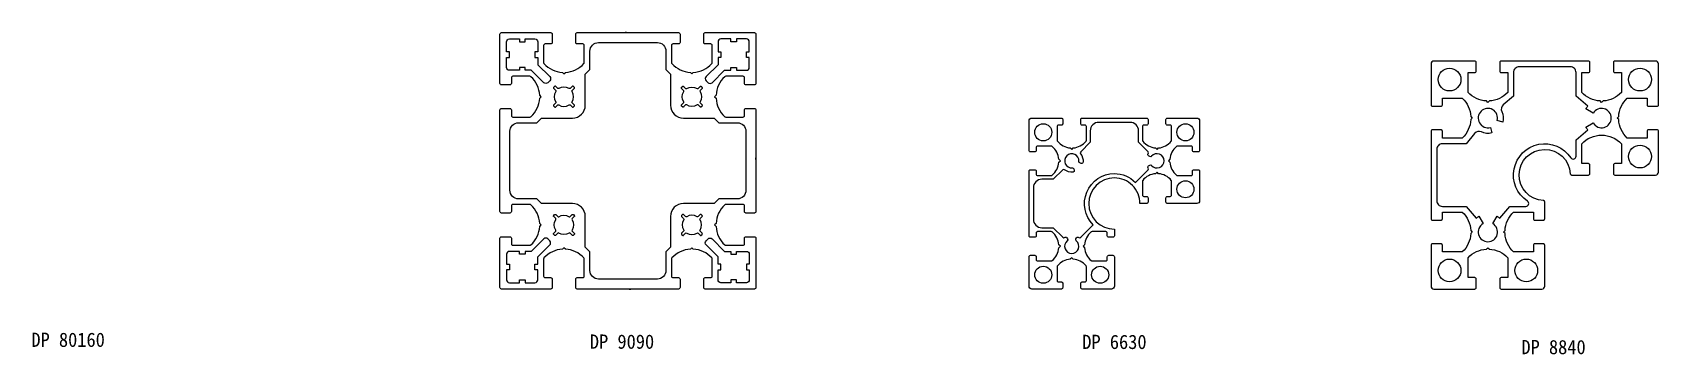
# Model space of a CAD drawing. Extents: x 2157 to 12417, y 247 to 1676.
# Drawn here: x 4795 to 5367, y 1493 to 1606 of the extents above; entities that cross this region are included whole.
import ezdxf

# ---------------------------------------------------------------- set-up
doc = ezdxf.new("R2010")
doc.units = 0
doc.header["$LTSCALE"] = 8
doc.layers.get('0').update_dxf_attribs({"linetype": 'CONTINUOUS'})
doc.layers.add('AM_0', color=7, linetype='CONTINUOUS', lineweight=30)
doc.styles.add('궁서체', font='')
doc.styles.get('궁서체').set_extended_font_data('GungsuhChe')

msp = doc.modelspace()

# ---------------------------------------------------------------- linework, layer by layer
at = {"color": 7, "lineweight": -3}
for p, q in [((5004.2, 1606.06), (5003.7, 1606.06)), ((5005.2, 1606.06), (5005.7, 1606.06)), ((5049.7, 1561.56), (5049.7, 1562.06)), ((5049.7, 1560.56), (5049.7, 1560.06)), ((5004.2, 1516.06), (5003.7, 1516.06)), ((5005.2, 1516.06), (5005.7, 1516.06))]:
    msp.add_line(p, q, dxfattribs=at)
for points in [[(5049.7, 1561.06), (5049.7, 1543.21, -0.414214), (5049.2, 1542.71), (5046.2, 1542.71, -0.414214), (5045.7, 1543.21), (5045.7, 1545.21, 0.414214), (5045.2, 1545.71), (5039.13, 1545.71, 0.186978), (5038.8, 1545.58, 0.196808), (5035.71, 1539.07), (5035.2, 1538.56), (5035.71, 1538.04, 0.196808), (5038.8, 1531.54, 0.186978), (5039.13, 1531.41), (5045.2, 1531.41, 0.414214), (5045.7, 1531.91), (5045.7, 1533.91, -0.414214), (5046.2, 1534.41), (5049.2, 1534.41, -0.414214), (5049.7, 1533.91), (5049.7, 1517.06), (5049.7, 1516.56, -0.414214), (5049.2, 1516.06), (5048.7, 1516.06), (5031.85, 1516.06, -0.414214), (5031.35, 1516.56), (5031.35, 1519.56, -0.414214), (5031.85, 1520.06), (5033.85, 1520.06, 0.414214), (5034.35, 1520.56), (5034.35, 1526.62, 0.186978), (5034.22, 1526.96, 0.196808), (5027.71, 1530.04), (5027.2, 1530.56), (5026.69, 1530.04, 0.196808), (5020.18, 1526.96, 0.186978), (5020.05, 1526.62), (5020.05, 1520.56, 0.414214), (5020.55, 1520.06), (5022.55, 1520.06, -0.414214), (5023.05, 1519.56), (5023.05, 1516.56, -0.414214), (5022.55, 1516.06), (5004.7, 1516.06), (4986.85, 1516.06, -0.414214), (4986.35, 1516.56), (4986.35, 1519.56, -0.414214), (4986.85, 1520.06), (4988.85, 1520.06, 0.414214), (4989.35, 1520.56), (4989.35, 1526.62, 0.186978), (4989.22, 1526.96, 0.196808), (4982.71, 1530.04), (4982.2, 1530.56), (4981.69, 1530.04, 0.196808), (4975.18, 1526.96, 0.186978), (4975.05, 1526.62), (4975.05, 1520.56, 0.414214), (4975.55, 1520.06), (4977.55, 1520.06, -0.414214), (4978.05, 1519.56), (4978.05, 1516.56, -0.414214), (4977.55, 1516.06), (4960.7, 1516.06), (4960.2, 1516.06, -0.414214), (4959.7, 1516.56), (4959.7, 1517.06), (4959.7, 1533.91, -0.414214), (4960.2, 1534.41), (4963.2, 1534.41, -0.414214), (4963.7, 1533.91), (4963.7, 1531.91, 0.414214), (4964.2, 1531.41), (4970.26, 1531.41, 0.186978), (4970.6, 1531.54, 0.196808), (4973.69, 1538.04), (4974.2, 1538.56), (4973.69, 1539.07, 0.196808), (4970.6, 1545.58, 0.186978), (4970.26, 1545.71), (4964.2, 1545.71, 0.414214), (4963.7, 1545.21), (4963.7, 1543.21, -0.414214), (4963.2, 1542.71), (4960.2, 1542.71, -0.414214), (4959.7, 1543.21), (4959.7, 1561.06), (4959.7, 1578.91, -0.414214), (4960.2, 1579.41), (4963.2, 1579.41, -0.414214), (4963.7, 1578.91), (4963.7, 1576.91, 0.414214), (4964.2, 1576.41), (4970.26, 1576.41, 0.186978), (4970.6, 1576.54, 0.196808), (4973.69, 1583.04), (4974.2, 1583.56), (4973.69, 1584.07, 0.196808), (4970.6, 1590.58, 0.186978), (4970.26, 1590.71), (4964.2, 1590.71, 0.414214), (4963.7, 1590.21), (4963.7, 1588.21, -0.414214), (4963.2, 1587.71), (4960.2, 1587.71, -0.414214), (4959.7, 1588.21), (4959.7, 1605.06), (4959.7, 1605.56, -0.414214), (4960.2, 1606.06), (4960.7, 1606.06), (4977.55, 1606.06, -0.414214), (4978.05, 1605.56), (4978.05, 1602.56, -0.414214), (4977.55, 1602.06), (4975.55, 1602.06, 0.414214), (4975.05, 1601.56), (4975.05, 1595.49, 0.186978), (4975.18, 1595.16, 0.196808), (4981.69, 1592.07), (4982.2, 1591.56), (4982.71, 1592.07, 0.196808), (4989.22, 1595.16, 0.186978), (4989.35, 1595.49), (4989.35, 1601.56, 0.414214), (4988.85, 1602.06), (4986.85, 1602.06, -0.414214), (4986.35, 1602.56), (4986.35, 1605.56, -0.414214), (4986.85, 1606.06), (5004.7, 1606.06), (5022.55, 1606.06, -0.414214), (5023.05, 1605.56), (5023.05, 1602.56, -0.414214), (5022.55, 1602.06), (5020.55, 1602.06, 0.414214), (5020.05, 1601.56), (5020.05, 1595.49, 0.186978), (5020.18, 1595.16, 0.196808), (5026.69, 1592.07), (5027.2, 1591.56), (5027.71, 1592.07, 0.196808), (5034.22, 1595.16, 0.186978), (5034.35, 1595.49), (5034.35, 1601.56, 0.414214), (5033.85, 1602.06), (5031.85, 1602.06, -0.414214), (5031.35, 1602.56), (5031.35, 1605.56, -0.414214), (5031.85, 1606.06), (5048.7, 1606.06), (5049.2, 1606.06, -0.414214), (5049.7, 1605.56), (5049.7, 1605.06), (5049.7, 1588.21, -0.414214), (5049.2, 1587.71), (5046.2, 1587.71, -0.414214), (5045.7, 1588.21), (5045.7, 1590.21, 0.414214), (5045.2, 1590.71), (5039.13, 1590.71, 0.186978), (5038.8, 1590.58, 0.196808), (5035.71, 1584.07), (5035.2, 1583.56), (5035.71, 1583.04, 0.196808), (5038.8, 1576.54, 0.186978), (5039.13, 1576.41), (5045.2, 1576.41, 0.414214), (5045.7, 1576.91), (5045.7, 1578.91, -0.414214), (5046.2, 1579.41), (5049.2, 1579.41, -0.414214), (5049.7, 1578.91)], [(4972.01, 1599.34), (4972.01, 1597.34), (4973.01, 1597.34), (4973.01, 1594.77), (4977.22, 1590.6, -0.417003), (4977.22, 1589.18), (4976.51, 1588.48, -0.41143), (4975.1, 1588.48), (4970.7, 1592.84), (4968.51, 1592.84), (4968.51, 1593.84), (4966.51, 1593.84), (4966.51, 1592.84), (4963.01, 1592.84, -0.414214), (4962.01, 1593.84), (4962.01, 1597.34), (4963.01, 1597.34), (4963.01, 1599.34), (4962.01, 1599.34), (4962.01, 1602.84, -0.414214), (4963.01, 1603.84), (4966.51, 1603.84), (4966.51, 1602.84), (4968.51, 1602.84), (4968.51, 1603.84), (4972.01, 1603.84, -0.414214), (4973.01, 1602.84), (4973.01, 1599.34)], [(5046.2, 1550.71, -0.414214), (5043.2, 1547.71), (5036.7, 1547.71), (5035.05, 1546.06), (5024.2, 1546.06, 0.414214), (5019.7, 1541.56), (5019.7, 1530.71), (5018.05, 1529.06), (5018.05, 1522.56, -0.414214), (5015.05, 1519.56), (5004.7, 1519.56), (4994.35, 1519.56, -0.414214), (4991.35, 1522.56), (4991.35, 1529.06), (4989.7, 1530.71), (4989.7, 1541.56, 0.414214), (4985.2, 1546.06), (4974.35, 1546.06), (4972.7, 1547.71), (4966.2, 1547.71, -0.414214), (4963.2, 1550.71), (4963.2, 1561.06), (4963.2, 1571.41, -0.414214), (4966.2, 1574.41), (4972.7, 1574.41), (4974.35, 1576.06), (4985.2, 1576.06, 0.414214), (4989.7, 1580.56), (4989.7, 1591.41), (4991.35, 1593.06), (4991.35, 1599.56, -0.414214), (4994.35, 1602.56), (5004.7, 1602.56), (5015.05, 1602.56, -0.414214), (5018.05, 1599.56), (5018.05, 1593.06), (5019.7, 1591.41), (5019.7, 1580.56, 0.414214), (5024.2, 1576.06), (5035.05, 1576.06), (5036.7, 1574.41), (5043.2, 1574.41, -0.414214), (5046.2, 1571.41), (5046.2, 1561.06)], [(5037.39, 1599.34), (5037.39, 1597.34), (5036.39, 1597.34), (5036.39, 1594.77), (5032.18, 1590.6, 0.417003), (5032.18, 1589.18), (5032.89, 1588.48, 0.41143), (5034.3, 1588.48), (5038.7, 1592.84), (5040.89, 1592.84), (5040.89, 1593.84), (5042.89, 1593.84), (5042.89, 1592.84), (5046.39, 1592.84, 0.414214), (5047.39, 1593.84), (5047.39, 1597.34), (5046.39, 1597.34), (5046.39, 1599.34), (5047.39, 1599.34), (5047.39, 1602.84, 0.414214), (5046.39, 1603.84), (5042.89, 1603.84), (5042.89, 1602.84), (5040.89, 1602.84), (5040.89, 1603.84), (5037.39, 1603.84, 0.414214), (5036.39, 1602.84), (5036.39, 1599.34)], [(5351.85, 1556.06), (5366.2, 1556.06, 0.414214), (5367.2, 1557.06), (5367.2, 1571.41, 0.414214), (5366.7, 1571.91), (5363.7, 1571.91, 0.414214), (5363.2, 1571.41), (5363.2, 1569.06), (5356.2, 1569.06, -0.191444), (5353.21, 1575.54), (5352.7, 1576.06), (5353.21, 1576.57, -0.191444), (5356.2, 1583.06), (5363.2, 1583.06), (5363.2, 1580.71, 0.414214), (5363.7, 1580.21), (5366.7, 1580.21, 0.414214), (5367.2, 1580.71), (5367.2, 1595.06, 0.414214), (5366.2, 1596.06), (5351.85, 1596.06, 0.414214), (5351.35, 1595.56), (5351.35, 1592.56, 0.414214), (5351.85, 1592.06), (5354.2, 1592.06), (5354.2, 1585.06, -0.191444), (5347.71, 1582.07), (5347.2, 1581.56), (5346.68, 1582.07, -0.191444), (5340.2, 1585.06), (5340.2, 1592.06), (5342.55, 1592.06, 0.414214), (5343.05, 1592.56), (5343.05, 1595.56, 0.414214), (5342.55, 1596.06), (5311.85, 1596.06, 0.414214), (5311.35, 1595.56), (5311.35, 1592.56, 0.414214), (5311.85, 1592.06), (5314.2, 1592.06), (5314.2, 1585.06, -0.191444), (5307.71, 1582.07), (5307.2, 1581.56), (5306.68, 1582.07, -0.191444), (5300.2, 1585.06), (5300.2, 1592.06), (5302.55, 1592.06, 0.414214), (5303.05, 1592.56), (5303.05, 1595.56, 0.414214), (5302.55, 1596.06), (5288.2, 1596.06, 0.414214), (5287.2, 1595.06), (5287.2, 1580.71, 0.414214), (5287.7, 1580.21), (5290.7, 1580.21, 0.414214), (5291.2, 1580.71), (5291.2, 1583.06), (5298.2, 1583.06, -0.191444), (5301.18, 1576.57), (5301.7, 1576.06), (5301.18, 1575.54, -0.191444), (5298.2, 1569.06), (5291.2, 1569.06), (5291.2, 1571.41, 0.414214), (5290.7, 1571.91), (5287.7, 1571.91, 0.414214), (5287.2, 1571.41), (5287.2, 1556.06), (5287.2, 1540.71, 0.414214), (5287.7, 1540.21), (5290.7, 1540.21, 0.414214), (5291.2, 1540.71), (5291.2, 1543.06), (5298.2, 1543.06, -0.191444), (5301.18, 1536.57), (5301.7, 1536.06), (5301.18, 1535.54, -0.191444), (5298.2, 1529.06), (5291.2, 1529.06), (5291.2, 1531.41, 0.414214), (5290.7, 1531.91), (5287.7, 1531.91, 0.414214), (5287.2, 1531.41), (5287.2, 1517.06, 0.414214), (5288.2, 1516.06), (5302.55, 1516.06, 0.414214), (5303.05, 1516.56), (5303.05, 1519.56, 0.414214), (5302.55, 1520.06), (5300.2, 1520.06), (5300.2, 1527.06, -0.191444), (5306.68, 1530.04), (5307.2, 1530.56), (5307.71, 1530.04, -0.191444), (5314.2, 1527.06), (5314.2, 1520.06), (5311.85, 1520.06, 0.414214), (5311.35, 1519.56), (5311.35, 1516.56, 0.414214), (5311.85, 1516.06), (5326.2, 1516.06, 0.414214), (5327.2, 1517.06), (5327.2, 1531.41, 0.414214), (5326.7, 1531.91), (5323.7, 1531.91, 0.414214), (5323.2, 1531.41), (5323.2, 1529.06), (5316.2, 1529.06, -0.191444), (5313.21, 1535.54), (5312.7, 1536.06), (5313.21, 1536.57, -0.191444), (5316.2, 1543.06), (5323.2, 1543.06), (5323.2, 1540.71, 0.414214), (5323.7, 1540.21), (5326.7, 1540.21, 0.414214), (5327.2, 1540.71), (5327.2, 1546.57, 0.398874), (5326.72, 1547.07, -2.245142), (5336.18, 1556.53, 0.398874), (5336.68, 1556.06), (5342.55, 1556.06, 0.414214), (5343.05, 1556.56), (5343.05, 1559.56, 0.414214), (5342.55, 1560.06), (5340.2, 1560.06), (5340.2, 1567.06, -0.428571), (5354.2, 1567.06), (5354.2, 1560.06), (5351.85, 1560.06, 0.414214), (5351.35, 1559.56), (5351.35, 1556.56, 0.414214)], [(5341.65, 1579.26, -0.047323), (5342.35, 1580.24), (5338.2, 1583.73), (5338.2, 1592.06, 0.414214), (5336.2, 1594.06), (5327.2, 1594.06), (5318.2, 1594.06, 0.414214), (5316.2, 1592.06), (5316.2, 1583.73), (5312.61, 1580.73, 0.339798), (5312.09, 1578.35, -0.176645), (5312.41, 1574.66), (5310.48, 1575.18, 0.767327), (5304.79, 1578.46, 0.767327), (5308.08, 1572.77), (5308.59, 1570.84, -0.176645), (5304.91, 1571.17, 0.339798), (5302.53, 1570.64), (5299.52, 1567.06), (5291.2, 1567.06, 0.414214), (5289.2, 1565.06), (5289.2, 1556.06), (5289.2, 1547.06, 0.414214), (5291.2, 1545.06), (5299.52, 1545.06), (5303.01, 1540.9, -0.047323), (5304, 1541.6), (5305.5, 1539, 0.767327), (5307.2, 1532.66, 0.767327), (5308.9, 1539), (5310.4, 1541.6, -0.047323), (5311.38, 1540.9), (5314.87, 1545.06), (5320.56, 1545.06, 0.742955), (5321.12, 1546.89, -1.22269), (5336.36, 1562.14, 0.742955), (5338.2, 1562.69), (5338.2, 1568.38), (5342.35, 1571.87, -0.047323), (5341.65, 1572.86), (5344.25, 1574.36, 0.767327), (5350.6, 1576.06, 0.767327), (5344.25, 1577.76)], [(4985.11, 1581.36, -0.35173), (4985.07, 1581.73, 0.291598), (4985.07, 1585.39, -0.35173), (4985.11, 1585.76), (4985.81, 1586.46, 0.414214), (4985.81, 1586.88), (4985.52, 1587.16, 0.414214), (4985.1, 1587.16), (4984.4, 1586.47, -0.35173), (4984.03, 1586.42, 0.291598), (4980.37, 1586.42, -0.35173), (4980, 1586.47), (4979.3, 1587.16, 0.414214), (4978.88, 1587.16), (4978.59, 1586.88, 0.414214), (4978.59, 1586.46), (4979.29, 1585.76, -0.35173), (4979.33, 1585.39, 0.291598), (4979.33, 1581.73, -0.35173), (4979.29, 1581.36), (4978.59, 1580.66, 0.414214), (4978.59, 1580.23), (4978.88, 1579.95, 0.414214), (4979.3, 1579.95), (4980, 1580.65, -0.35173), (4980.37, 1580.69, 0.291598), (4984.03, 1580.69, -0.35173), (4984.4, 1580.65), (4985.1, 1579.95, 0.414214), (4985.52, 1579.95), (4985.81, 1580.23, 0.414214), (4985.81, 1580.66)], [(5024.29, 1581.36, 0.35173), (5024.33, 1581.73, -0.291598), (5024.33, 1585.39, 0.35173), (5024.29, 1585.76), (5023.59, 1586.46, -0.414214), (5023.59, 1586.88), (5023.88, 1587.16, -0.414214), (5024.3, 1587.16), (5025, 1586.47, 0.35173), (5025.37, 1586.42, -0.291598), (5029.03, 1586.42, 0.35173), (5029.4, 1586.47), (5030.1, 1587.16, -0.414214), (5030.52, 1587.16), (5030.81, 1586.88, -0.414214), (5030.81, 1586.46), (5030.11, 1585.76, 0.35173), (5030.07, 1585.39, -0.291598), (5030.07, 1581.73, 0.35173), (5030.11, 1581.36), (5030.81, 1580.66, -0.414214), (5030.81, 1580.23), (5030.52, 1579.95, -0.414214), (5030.1, 1579.95), (5029.4, 1580.65, 0.35173), (5029.03, 1580.69, -0.291598), (5025.37, 1580.69, 0.35173), (5025, 1580.65), (5024.3, 1579.95, -0.414214), (5023.88, 1579.95), (5023.59, 1580.23, -0.414214), (5023.59, 1580.66)], [(5197.99, 1566.21, 0.175532), (5197.67, 1566.09, 0.201727), (5195.33, 1561.58), (5194.81, 1561.06), (5195.33, 1560.54, 0.201727), (5197.67, 1556.02, 0.175532), (5197.99, 1555.91), (5202.81, 1555.91, 0.414214), (5203.31, 1556.41), (5203.31, 1557.41, -0.414214), (5203.81, 1557.91), (5205.31, 1557.91, -0.414214), (5205.81, 1557.41), (5205.81, 1547.06, -0.414214), (5204.81, 1546.06), (5194.46, 1546.06, -0.414214), (5193.96, 1546.56), (5193.96, 1548.06, -0.414214), (5194.46, 1548.56), (5195.46, 1548.56, 0.414214), (5195.96, 1549.06), (5195.96, 1553.88, 0.175532), (5195.84, 1554.2, 0.201727), (5191.33, 1556.54), (5190.81, 1557.06), (5190.29, 1556.54, 0.201727), (5185.78, 1554.2, 0.175532), (5185.66, 1553.88), (5185.66, 1549.06, 0.414214), (5186.16, 1548.56), (5187.16, 1548.56, -0.414214), (5187.66, 1548.06), (5187.66, 1546.56, -0.414214), (5187.16, 1546.06), (5184.81, 1546.06, 0.414214), (5175.81, 1555.06, 1), (5175.81, 1537.06), (5175.81, 1534.71, -0.414214), (5175.31, 1534.21), (5173.81, 1534.21, -0.414214), (5173.31, 1534.71), (5173.31, 1535.71, 0.414214), (5172.81, 1536.21), (5167.99, 1536.21, 0.175532), (5167.67, 1536.09, 0.201727), (5165.33, 1531.58), (5164.81, 1531.06), (5165.33, 1530.54, 0.201727), (5167.67, 1526.02, 0.175532), (5167.99, 1525.91), (5172.81, 1525.91, 0.414214), (5173.31, 1526.41), (5173.31, 1527.41, -0.414214), (5173.81, 1527.91), (5175.31, 1527.91, -0.414214), (5175.81, 1527.41), (5175.81, 1517.06, -0.414214), (5174.81, 1516.06), (5164.46, 1516.06, -0.414214), (5163.96, 1516.56), (5163.96, 1518.06, -0.414214), (5164.46, 1518.56), (5165.46, 1518.56, 0.414214), (5165.96, 1519.06), (5165.96, 1523.88, 0.175532), (5165.84, 1524.2, 0.201727), (5161.33, 1526.54), (5160.81, 1527.06), (5160.29, 1526.54, 0.201727), (5155.78, 1524.2, 0.175532), (5155.66, 1523.88), (5155.66, 1519.06, 0.414214), (5156.16, 1518.56), (5157.16, 1518.56, -0.414214), (5157.66, 1518.06), (5157.66, 1516.56, -0.414214), (5157.16, 1516.06), (5146.81, 1516.06, -0.414214), (5145.81, 1517.06), (5145.81, 1527.41, -0.414214), (5146.31, 1527.91), (5147.81, 1527.91, -0.414214), (5148.31, 1527.41), (5148.31, 1526.41, 0.414214), (5148.81, 1525.91), (5153.63, 1525.91, 0.175532), (5153.95, 1526.02, 0.201727), (5156.29, 1530.54), (5156.81, 1531.06), (5156.29, 1531.58, 0.201727), (5153.95, 1536.09, 0.175532), (5153.63, 1536.21), (5148.81, 1536.21, 0.414214), (5148.31, 1535.71), (5148.31, 1534.71, -0.414214), (5147.81, 1534.21), (5146.31, 1534.21, -0.414214), (5145.81, 1534.71), (5145.81, 1546.06), (5145.81, 1557.41, -0.414214), (5146.31, 1557.91), (5147.81, 1557.91, -0.414214), (5148.31, 1557.41), (5148.31, 1556.41, 0.414214), (5148.81, 1555.91), (5153.63, 1555.91, 0.175532), (5153.95, 1556.02, 0.201727), (5156.29, 1560.54), (5156.81, 1561.06), (5156.29, 1561.58, 0.201727), (5153.95, 1566.09, 0.175532), (5153.63, 1566.21), (5148.81, 1566.21, 0.414214), (5148.31, 1565.71), (5148.31, 1564.71, -0.414214), (5147.81, 1564.21), (5146.31, 1564.21, -0.414214), (5145.81, 1564.71), (5145.81, 1575.06, -0.414214), (5146.81, 1576.06), (5157.16, 1576.06, -0.414214), (5157.66, 1575.56), (5157.66, 1574.06, -0.414214), (5157.16, 1573.56), (5156.16, 1573.56, 0.414214), (5155.66, 1573.06), (5155.66, 1568.23, 0.175532), (5155.78, 1567.91, 0.201727), (5160.29, 1565.58), (5160.81, 1565.06), (5161.33, 1565.58, 0.201727), (5165.84, 1567.91, 0.175532), (5165.96, 1568.23), (5165.96, 1573.06, 0.414214), (5165.46, 1573.56), (5164.46, 1573.56, -0.414214), (5163.96, 1574.06), (5163.96, 1575.56, -0.414214), (5164.46, 1576.06), (5175.81, 1576.06), (5187.16, 1576.06, -0.414214), (5187.66, 1575.56), (5187.66, 1574.06, -0.414214), (5187.16, 1573.56), (5186.16, 1573.56, 0.414214), (5185.66, 1573.06), (5185.66, 1568.23, 0.175532), (5185.78, 1567.91, 0.201727), (5190.29, 1565.58), (5190.81, 1565.06), (5191.33, 1565.58, 0.201727), (5195.84, 1567.91, 0.175532), (5195.96, 1568.23), (5195.96, 1573.06, 0.414214), (5195.46, 1573.56), (5194.46, 1573.56, -0.414214), (5193.96, 1574.06), (5193.96, 1575.56, -0.414214), (5194.46, 1576.06), (5204.81, 1576.06, -0.414214), (5205.81, 1575.06), (5205.81, 1564.71, -0.414214), (5205.31, 1564.21), (5203.81, 1564.21, -0.414214), (5203.31, 1564.71), (5203.31, 1565.71, 0.414214), (5202.81, 1566.21)], [(5187.81, 1562.79, -0.466574), (5187.68, 1563.54, 0.389131), (5187.65, 1564.22), (5184.31, 1567.56), (5184.31, 1571.56, 0.414214), (5181.31, 1574.56), (5175.81, 1574.56), (5170.31, 1574.56, 0.414214), (5167.31, 1571.56), (5167.31, 1567.56), (5163.97, 1564.22, 0.381966), (5163.93, 1563.55, -0.200761), (5164.78, 1560.58, -0.45685), (5164.16, 1560.16), (5163.67, 1560.29, -0.365977), (5163.3, 1560.82, 2.778058), (5161.04, 1558.57, -0.365977), (5161.57, 1558.2), (5161.71, 1557.71, -0.45685), (5161.28, 1557.09, -0.200761), (5158.31, 1557.93, 0.381966), (5157.65, 1557.9), (5154.31, 1554.56), (5150.31, 1554.56, 0.414214), (5147.31, 1551.56), (5147.31, 1546.06), (5147.31, 1540.56, 0.414214), (5150.31, 1537.56), (5154.31, 1537.56), (5157.65, 1534.22, 0.389131), (5158.32, 1534.19, -0.466574), (5159.08, 1534.06), (5159.33, 1533.62, -0.365977), (5159.22, 1532.98, 2.778058), (5162.4, 1532.98, -0.365977), (5162.29, 1533.62), (5162.54, 1534.06, -0.466542), (5163.3, 1534.19, 0.389101), (5163.97, 1534.22), (5168.38, 1538.63, -0.668179), (5175.81, 1556.56, -0.198912), (5183.23, 1553.48), (5187.65, 1557.9, 0.389101), (5187.68, 1558.57, -0.466542), (5187.81, 1559.33), (5188.25, 1559.58, -0.365977), (5188.88, 1559.46, 2.778058), (5188.88, 1562.65, -0.365977), (5188.25, 1562.54)], [(4985.11, 1540.76, 0.35173), (4985.07, 1540.39, -0.291598), (4985.07, 1536.73, 0.35173), (4985.11, 1536.36), (4985.81, 1535.66, -0.414214), (4985.81, 1535.23), (4985.52, 1534.95, -0.414214), (4985.1, 1534.95), (4984.4, 1535.65, 0.35173), (4984.03, 1535.69, -0.291598), (4980.37, 1535.69, 0.35173), (4980, 1535.65), (4979.3, 1534.95, -0.414214), (4978.88, 1534.95), (4978.59, 1535.23, -0.414214), (4978.59, 1535.66), (4979.29, 1536.36, 0.35173), (4979.33, 1536.73, -0.291598), (4979.33, 1540.39, 0.35173), (4979.29, 1540.76), (4978.59, 1541.46, -0.414214), (4978.59, 1541.88), (4978.88, 1542.16, -0.414214), (4979.3, 1542.16), (4980, 1541.47, 0.35173), (4980.37, 1541.42, -0.291598), (4984.03, 1541.42, 0.35173), (4984.4, 1541.47), (4985.1, 1542.16, -0.414214), (4985.52, 1542.16), (4985.81, 1541.88, -0.414214), (4985.81, 1541.46)], [(5024.29, 1540.76, -0.35173), (5024.33, 1540.39, 0.291598), (5024.33, 1536.73, -0.35173), (5024.29, 1536.36), (5023.59, 1535.66, 0.414214), (5023.59, 1535.23), (5023.88, 1534.95, 0.414214), (5024.3, 1534.95), (5025, 1535.65, -0.35173), (5025.37, 1535.69, 0.291598), (5029.03, 1535.69, -0.35173), (5029.4, 1535.65), (5030.1, 1534.95, 0.414214), (5030.52, 1534.95), (5030.81, 1535.23, 0.414214), (5030.81, 1535.66), (5030.11, 1536.36, -0.35173), (5030.07, 1536.73, 0.291598), (5030.07, 1540.39, -0.35173), (5030.11, 1540.76), (5030.81, 1541.46, 0.414214), (5030.81, 1541.88), (5030.52, 1542.16, 0.414214), (5030.1, 1542.16), (5029.4, 1541.47, -0.35173), (5029.03, 1541.42, 0.291598), (5025.37, 1541.42, -0.35173), (5025, 1541.47), (5024.3, 1542.16, 0.414214), (5023.88, 1542.16), (5023.59, 1541.88, 0.414214), (5023.59, 1541.46)], [(4972.01, 1522.78), (4972.01, 1524.78), (4973.01, 1524.78), (4973.01, 1527.34), (4977.22, 1531.51, 0.417003), (4977.22, 1532.93), (4976.51, 1533.64, 0.41143), (4975.1, 1533.64), (4970.7, 1529.28), (4968.51, 1529.28), (4968.51, 1528.28), (4966.51, 1528.28), (4966.51, 1529.28), (4963.01, 1529.28, 0.414214), (4962.01, 1528.28), (4962.01, 1524.78), (4963.01, 1524.78), (4963.01, 1522.78), (4962.01, 1522.78), (4962.01, 1519.28, 0.414214), (4963.01, 1518.28), (4966.51, 1518.28), (4966.51, 1519.28), (4968.51, 1519.28), (4968.51, 1518.28), (4972.01, 1518.28, 0.414214), (4973.01, 1519.28), (4973.01, 1522.78)], [(5037.39, 1522.78), (5037.39, 1524.78), (5036.39, 1524.78), (5036.39, 1527.34), (5032.18, 1531.51, -0.417003), (5032.18, 1532.93), (5032.89, 1533.64, -0.41143), (5034.3, 1533.64), (5038.7, 1529.28), (5040.89, 1529.28), (5040.89, 1528.28), (5042.89, 1528.28), (5042.89, 1529.28), (5046.39, 1529.28, -0.414214), (5047.39, 1528.28), (5047.39, 1524.78), (5046.39, 1524.78), (5046.39, 1522.78), (5047.39, 1522.78), (5047.39, 1519.28, -0.414214), (5046.39, 1518.28), (5042.89, 1518.28), (5042.89, 1519.28), (5040.89, 1519.28), (5040.89, 1518.28), (5037.39, 1518.28, -0.414214), (5036.39, 1519.28), (5036.39, 1522.78)]]:
    msp.add_lwpolyline(points, format="xyb", close=True, dxfattribs=at)
for centre, radius in [((5293.7, 1589.56), 4), ((5360.7, 1589.56), 4), ((5150.81, 1571.06), 3), ((5200.81, 1571.06), 3), ((5360.7, 1562.56), 4), ((5200.81, 1551.06), 3), ((5150.81, 1521.06), 3), ((5170.81, 1521.06), 3), ((5293.7, 1522.56), 4), ((5320.7, 1522.56), 4)]:
    msp.add_circle(centre, radius, dxfattribs=at)

# ---------------------------------------------------------------- texts
at = {"layer": 'AM_0', "color": 7, "style": '궁서체'}
for s, p in [('DP 80160', (4794.87, 1495.76)), ('DP 9090', (4991.32, 1495.1)), ('DP 6630', (5164.52, 1495.01)), ('DP 8840', (5318.97, 1493.19))]:
    msp.add_text(s, height=5, dxfattribs=at).set_placement(p)

doc.saveas('drawing.dxf')
